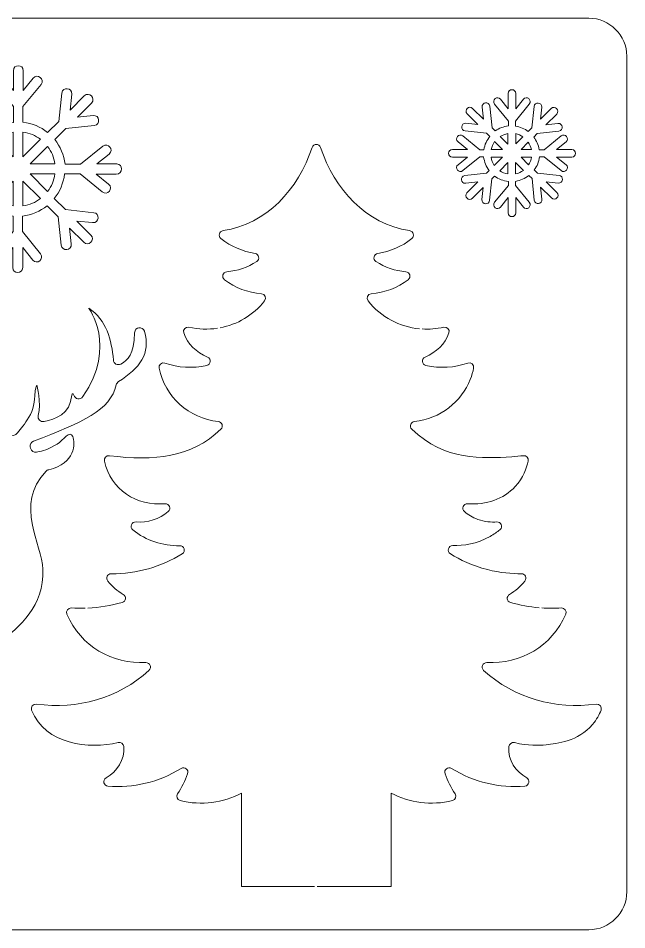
# Model space of a CAD drawing. Header units: inches. Extents: x 21 to 224, y 286 to 439.
# Drawn here: x 122.7 to 224.4, y 286.5 to 438.9 of the extents above; entities that cross this region are included whole.
import ezdxf

# ---------------------------------------------------------------- set-up
doc = ezdxf.new("R2010")
doc.units = ezdxf.units.IN
doc.header["$MEASUREMENT"] = 0
doc.layers.add('_U+0421_U+043B_U+043E_U+0439 1', color=7, linetype='Continuous')

# ---------------------------------------------------------------- blocks, each defined once
blk = doc.blocks.new('block 11')
at = {"layer": '_U+0421_U+043B_U+043E_U+0439 1', "color": 7, "lineweight": 5, "true_color": 0xffffff}
for points, knots in [([(139.15, 414.49), (139.15, 414.49), (135.82, 414.49), (135.82, 414.49), (135.82, 414.49), (137.9, 416.15), (137.9, 416.15), (138.78, 416.85), (137.71, 418.14), (136.83, 417.45), (136.83, 417.45), (133.13, 414.44), (133.13, 414.44), (133.13, 414.44), (130.54, 414.44), (130.54, 414.44), (130.35, 416.01), (129.75, 417.4), (128.83, 418.56), (128.83, 418.56), (130.68, 420.41), (130.68, 420.41), (130.68, 420.41), (135.4, 420.92), (135.4, 420.92), (136.51, 421.06), (136.32, 422.73), (135.21, 422.59), (135.21, 422.59), (132.58, 422.31), (132.58, 422.31), (132.58, 422.31), (134.94, 424.67), (134.94, 424.67), (135.72, 425.46), (134.52, 426.66), (133.73, 425.87), (133.73, 425.87), (131.37, 423.51), (131.37, 423.51), (131.37, 423.51), (131.65, 426.15), (131.65, 426.15), (131.74, 427.26), (130.08, 427.45), (129.98, 426.34), (129.98, 426.34), (129.48, 421.61), (129.48, 421.61), (129.48, 421.61), (127.62, 419.76), (127.62, 419.76), (126.47, 420.69), (125.03, 421.29), (123.5, 421.48), (123.5, 421.48), (123.5, 424.07), (123.5, 424.07), (123.5, 424.07), (126.51, 427.77), (126.51, 427.77), (127.21, 428.65), (125.91, 429.71), (125.22, 428.83), (125.22, 428.83), (123.55, 426.75), (123.55, 426.75), (123.55, 426.75), (123.55, 430.08), (123.55, 430.08), (123.55, 431.19), (121.89, 431.19), (121.89, 430.08), (121.89, 430.08), (121.89, 426.75), (121.89, 426.75), (121.89, 426.75), (120.22, 428.83), (120.22, 428.83), (119.52, 429.71), (118.23, 428.65), (118.92, 427.77), (118.92, 427.77), (121.93, 424.07), (121.93, 424.07), (121.93, 424.07), (121.93, 421.43), (121.93, 421.43), (120.4, 421.24), (118.97, 420.64), (117.81, 419.72), (117.81, 419.72), (115.96, 421.57), (115.96, 421.57), (115.96, 421.57), (115.45, 426.29), (115.45, 426.29), (115.31, 427.4), (113.65, 427.21), (113.79, 426.1), (113.79, 426.1), (114.06, 423.47), (114.06, 423.47), (114.06, 423.47), (111.7, 425.83), (111.7, 425.83), (110.92, 426.61), (109.71, 425.41), (110.5, 424.62), (110.5, 424.62), (112.86, 422.26), (112.86, 422.26), (112.86, 422.26), (110.22, 422.54), (110.22, 422.54), (109.11, 422.63), (108.93, 420.97), (110.04, 420.87), (110.04, 420.87), (114.76, 420.37), (114.76, 420.37), (114.76, 420.37), (116.61, 418.51), (116.61, 418.51), (115.68, 417.36), (115.08, 415.97), (114.9, 414.39), (114.9, 414.39), (112.21, 414.39), (112.21, 414.39), (112.21, 414.39), (108.51, 417.4), (108.51, 417.4), (107.63, 418.1), (106.57, 416.8), (107.45, 416.11), (107.45, 416.11), (109.53, 414.44), (109.53, 414.44), (109.53, 414.44), (106.2, 414.44), (106.2, 414.44), (105.08, 414.44), (105.08, 412.77), (106.2, 412.77), (106.2, 412.77), (109.53, 412.77), (109.53, 412.77), (109.53, 412.77), (107.45, 411.11), (107.45, 411.11), (106.57, 410.41), (107.63, 409.12), (108.51, 409.81), (108.51, 409.81), (112.21, 412.82), (112.21, 412.82), (112.21, 412.82), (114.8, 412.82), (114.8, 412.82), (114.99, 411.29), (115.59, 409.86), (116.52, 408.7), (116.52, 408.7), (114.67, 406.85), (114.67, 406.85), (114.67, 406.85), (109.94, 406.34), (109.94, 406.34), (108.83, 406.2), (109.02, 404.54), (110.13, 404.68), (110.13, 404.68), (112.77, 404.95), (112.77, 404.95), (112.77, 404.95), (110.41, 402.59), (110.41, 402.59), (109.62, 401.81), (110.82, 400.6), (111.61, 401.39), (111.61, 401.39), (113.97, 403.75), (113.97, 403.75), (113.97, 403.75), (113.69, 401.11), (113.69, 401.11), (113.6, 400), (115.27, 399.82), (115.36, 400.93), (115.36, 400.93), (115.87, 405.65), (115.87, 405.65), (115.87, 405.65), (117.72, 407.5), (117.72, 407.5), (118.88, 406.57), (120.31, 405.97), (121.84, 405.79), (121.84, 405.79), (121.84, 403.19), (121.84, 403.19), (121.84, 403.19), (118.83, 399.49), (118.83, 399.49), (118.14, 398.61), (119.43, 397.55), (120.13, 398.43), (120.13, 398.43), (121.79, 400.51), (121.79, 400.51), (121.79, 400.51), (121.79, 397.18), (121.79, 397.18), (121.79, 396.07), (123.46, 396.07), (123.46, 397.18), (123.46, 397.18), (123.46, 400.51), (123.46, 400.51), (123.46, 400.51), (125.12, 398.43), (125.12, 398.43), (125.82, 397.55), (127.11, 398.61), (126.42, 399.49), (126.42, 399.49), (123.41, 403.19), (123.41, 403.19), (123.41, 403.19), (123.41, 405.79), (123.41, 405.79), (124.99, 405.97), (126.37, 406.57), (127.53, 407.5), (127.53, 407.5), (129.38, 405.65), (129.38, 405.65), (129.38, 405.65), (129.89, 400.93), (129.89, 400.93), (130.03, 399.82), (131.7, 400), (131.56, 401.11), (131.56, 401.11), (131.28, 403.75), (131.28, 403.75), (131.28, 403.75), (133.64, 401.39), (133.64, 401.39), (134.43, 400.6), (135.63, 401.81), (134.84, 402.59), (134.84, 402.59), (132.48, 404.95), (132.48, 404.95), (132.48, 404.95), (135.12, 404.68), (135.12, 404.68), (136.23, 404.58), (136.42, 406.25), (135.31, 406.34), (135.31, 406.34), (130.59, 406.85), (130.59, 406.85), (130.59, 406.85), (128.73, 408.7), (128.73, 408.7), (129.66, 409.86), (130.26, 411.29), (130.45, 412.82), (130.45, 412.82), (133.04, 412.82), (133.04, 412.82), (133.04, 412.82), (136.74, 409.81), (136.74, 409.81), (137.62, 409.12), (138.69, 410.41), (137.81, 411.11), (137.81, 411.11), (135.72, 412.77), (135.72, 412.77), (135.72, 412.77), (139.06, 412.77), (139.06, 412.77), (140.26, 412.82), (140.26, 414.49), (139.15, 414.49)], [0, 0, 0, 0, 1, 1, 1, 2, 2, 2, 3, 3, 3, 4, 4, 4, 5, 5, 5, 6, 6, 6, 7, 7, 7, 8, 8, 8, 9, 9, 9, 10, 10, 10, 11, 11, 11, 12, 12, 12, 13, 13, 13, 14, 14, 14, 15, 15, 15, 16, 16, 16, 17, 17, 17, 18, 18, 18, 19, 19, 19, 20, 20, 20, 21, 21, 21, 22, 22, 22, 23, 23, 23, 24, 24, 24, 25, 25, 25, 26, 26, 26, 27, 27, 27, 28, 28, 28, 29, 29, 29, 30, 30, 30, 31, 31, 31, 32, 32, 32, 33, 33, 33, 34, 34, 34, 35, 35, 35, 36, 36, 36, 37, 37, 37, 38, 38, 38, 39, 39, 39, 40, 40, 40, 41, 41, 41, 42, 42, 42, 43, 43, 43, 44, 44, 44, 45, 45, 45, 46, 46, 46, 47, 47, 47, 48, 48, 48, 49, 49, 49, 50, 50, 50, 51, 51, 51, 52, 52, 52, 53, 53, 53, 54, 54, 54, 55, 55, 55, 56, 56, 56, 57, 57, 57, 58, 58, 58, 59, 59, 59, 60, 60, 60, 61, 61, 61, 62, 62, 62, 63, 63, 63, 64, 64, 64, 65, 65, 65, 66, 66, 66, 67, 67, 67, 68, 68, 68, 69, 69, 69, 70, 70, 70, 71, 71, 71, 72, 72, 72, 73, 73, 73, 74, 74, 74, 75, 75, 75, 76, 76, 76, 77, 77, 77, 78, 78, 78, 79, 79, 79, 80, 80, 80, 81, 81, 81, 82, 82, 82, 83, 83, 83, 84, 84, 84, 85, 85, 85, 86, 86, 86, 87, 87, 87, 88, 88, 88, 89, 89, 89, 90, 90, 90, 91, 91, 91, 92, 92, 92, 93, 93, 93, 94, 94, 94, 95, 95, 95, 96, 96, 96, 96]), ([(121.84, 415.69), (121.84, 415.69), (118.92, 418.61), (118.92, 418.61), (119.76, 419.25), (120.73, 419.67), (121.84, 419.81), (121.84, 419.81), (121.84, 415.69), (121.84, 415.69)], [0, 0, 0, 0, 1, 1, 1, 2, 2, 2, 3, 3, 3, 3]), ([(123.5, 419.81), (124.62, 419.67), (125.59, 419.25), (126.42, 418.61), (126.42, 418.61), (123.5, 415.69), (123.5, 415.69), (123.5, 415.69), (123.5, 419.81), (123.5, 419.81)], [0, 0, 0, 0, 1, 1, 1, 2, 2, 2, 3, 3, 3, 3]), ([(117.72, 417.4), (117.72, 417.4), (120.64, 414.49), (120.64, 414.49), (120.64, 414.49), (116.52, 414.49), (116.52, 414.49), (116.66, 415.6), (117.07, 416.57), (117.72, 417.4)], [0, 0, 0, 0, 1, 1, 1, 2, 2, 2, 3, 3, 3, 3]), ([(124.71, 414.49), (124.71, 414.49), (127.62, 417.4), (127.62, 417.4), (128.27, 416.57), (128.69, 415.6), (128.83, 414.49), (128.83, 414.49), (124.71, 414.49), (124.71, 414.49)], [0, 0, 0, 0, 1, 1, 1, 2, 2, 2, 3, 3, 3, 3]), ([(116.52, 412.82), (116.52, 412.82), (120.64, 412.82), (120.64, 412.82), (120.64, 412.82), (117.72, 409.91), (117.72, 409.91), (117.07, 410.74), (116.66, 411.71), (116.52, 412.82)], [0, 0, 0, 0, 1, 1, 1, 2, 2, 2, 3, 3, 3, 3]), ([(121.84, 407.5), (120.73, 407.64), (119.76, 408.05), (118.92, 408.7), (118.92, 408.7), (121.84, 411.62), (121.84, 411.62), (121.84, 411.62), (121.84, 407.5), (121.84, 407.5)], [0, 0, 0, 0, 1, 1, 1, 2, 2, 2, 3, 3, 3, 3]), ([(123.5, 407.5), (123.5, 407.5), (123.5, 411.62), (123.5, 411.62), (123.5, 411.62), (126.42, 408.7), (126.42, 408.7), (125.59, 408.05), (124.62, 407.64), (123.5, 407.5)], [0, 0, 0, 0, 1, 1, 1, 2, 2, 2, 3, 3, 3, 3]), ([(127.62, 409.91), (127.62, 409.91), (124.71, 412.82), (124.71, 412.82), (124.71, 412.82), (128.83, 412.82), (128.83, 412.82), (128.69, 411.71), (128.27, 410.74), (127.62, 409.91)], [0, 0, 0, 0, 1, 1, 1, 2, 2, 2, 3, 3, 3, 3])]:
    blk.add_open_spline(points, degree=3, knots=knots, dxfattribs=at)
blk = doc.blocks.new('block 13')
at = {"layer": '_U+0421_U+043B_U+043E_U+0439 1', "color": 7, "lineweight": 5, "true_color": 0xffffff}
for points, knots in [([(215.17, 416.91), (215.17, 416.91), (212.63, 416.91), (212.63, 416.91), (212.63, 416.91), (214.22, 418.18), (214.22, 418.18), (214.89, 418.71), (214.08, 419.7), (213.4, 419.17), (213.4, 419.17), (210.58, 416.88), (210.58, 416.88), (210.58, 416.88), (209.74, 416.88), (209.74, 416.88), (209.63, 417.65), (209.28, 418.39), (208.82, 418.99), (208.82, 418.99), (209.42, 419.59), (209.42, 419.59), (209.42, 419.59), (213.02, 419.98), (213.02, 419.98), (213.86, 420.09), (213.72, 421.36), (212.88, 421.25), (212.88, 421.25), (210.86, 421.04), (210.86, 421.04), (210.86, 421.04), (212.66, 422.84), (212.66, 422.84), (213.26, 423.44), (212.35, 424.36), (211.75, 423.76), (211.75, 423.76), (209.95, 421.96), (209.95, 421.96), (209.95, 421.96), (210.16, 423.97), (210.16, 423.97), (210.23, 424.81), (208.96, 424.96), (208.89, 424.11), (208.89, 424.11), (208.5, 420.51), (208.5, 420.51), (208.5, 420.51), (207.9, 419.91), (207.9, 419.91), (207.3, 420.37), (206.56, 420.69), (205.78, 420.83), (205.78, 420.83), (205.78, 421.67), (205.78, 421.67), (205.78, 421.67), (208.08, 424.5), (208.08, 424.5), (208.61, 425.17), (207.62, 425.98), (207.09, 425.31), (207.09, 425.31), (205.82, 423.72), (205.82, 423.72), (205.82, 423.72), (205.82, 426.26), (205.82, 426.26), (205.82, 427.11), (204.55, 427.11), (204.55, 426.26), (204.55, 426.26), (204.55, 423.72), (204.55, 423.72), (204.55, 423.72), (203.28, 425.31), (203.28, 425.31), (202.75, 425.98), (201.76, 425.17), (202.29, 424.5), (202.29, 424.5), (204.59, 421.67), (204.59, 421.67), (204.59, 421.67), (204.59, 420.86), (204.59, 420.86), (203.77, 420.76), (203.03, 420.47), (202.4, 420.02), (202.4, 420.02), (201.87, 420.55), (201.87, 420.55), (201.87, 420.55), (201.48, 424.14), (201.48, 424.14), (201.38, 424.99), (200.11, 424.85), (200.21, 424), (200.21, 424), (200.42, 421.99), (200.42, 421.99), (200.42, 421.99), (198.62, 423.79), (198.62, 423.79), (198.02, 424.39), (197.11, 423.47), (197.71, 422.87), (197.71, 422.87), (199.51, 421.07), (199.51, 421.07), (199.51, 421.07), (197.49, 421.29), (197.49, 421.29), (196.65, 421.36), (196.51, 420.09), (197.35, 420.02), (197.35, 420.02), (200.95, 419.63), (200.95, 419.63), (200.95, 419.63), (201.48, 419.1), (201.48, 419.1), (200.99, 418.46), (200.63, 417.72), (200.49, 416.88), (200.49, 416.88), (199.82, 416.88), (199.82, 416.88), (199.82, 416.88), (197, 419.17), (197, 419.17), (196.33, 419.7), (195.52, 418.71), (196.19, 418.18), (196.19, 418.18), (197.78, 416.91), (197.78, 416.91), (197.78, 416.91), (195.24, 416.91), (195.24, 416.91), (194.39, 416.91), (194.39, 415.64), (195.24, 415.64), (195.24, 415.64), (197.78, 415.64), (197.78, 415.64), (197.78, 415.64), (196.19, 414.37), (196.19, 414.37), (195.52, 413.84), (196.33, 412.85), (197, 413.38), (197, 413.38), (199.82, 415.68), (199.82, 415.68), (199.82, 415.68), (200.46, 415.68), (200.46, 415.68), (200.56, 414.83), (200.88, 414.05), (201.38, 413.38), (201.38, 413.38), (200.92, 412.93), (200.92, 412.93), (200.92, 412.93), (197.32, 412.54), (197.32, 412.54), (196.47, 412.43), (196.61, 411.16), (197.46, 411.27), (197.46, 411.27), (199.47, 411.48), (199.47, 411.48), (199.47, 411.48), (197.67, 409.68), (197.67, 409.68), (197.07, 409.08), (197.99, 408.16), (198.59, 408.76), (198.59, 408.76), (200.39, 410.56), (200.39, 410.56), (200.39, 410.56), (200.18, 408.55), (200.18, 408.55), (200.11, 407.7), (201.38, 407.56), (201.45, 408.41), (201.45, 408.41), (201.83, 412.01), (201.83, 412.01), (201.83, 412.01), (202.29, 412.47), (202.29, 412.47), (202.93, 411.97), (203.74, 411.66), (204.59, 411.55), (204.59, 411.55), (204.59, 410.91), (204.59, 410.91), (204.59, 410.91), (202.29, 408.09), (202.29, 408.09), (201.76, 407.42), (202.75, 406.61), (203.28, 407.28), (203.28, 407.28), (204.55, 408.87), (204.55, 408.87), (204.55, 408.87), (204.55, 406.33), (204.55, 406.33), (204.55, 405.48), (205.82, 405.48), (205.82, 406.33), (205.82, 406.33), (205.82, 408.87), (205.82, 408.87), (205.82, 408.87), (207.09, 407.28), (207.09, 407.28), (207.62, 406.61), (208.61, 407.42), (208.08, 408.09), (208.08, 408.09), (205.78, 410.91), (205.78, 410.91), (205.78, 410.91), (205.78, 411.58), (205.78, 411.58), (206.63, 411.73), (207.37, 412.04), (208.01, 412.57), (208.01, 412.57), (208.54, 412.04), (208.54, 412.04), (208.54, 412.04), (208.92, 408.45), (208.92, 408.45), (209.03, 407.6), (210.3, 407.74), (210.19, 408.59), (210.19, 408.59), (209.98, 410.6), (209.98, 410.6), (209.98, 410.6), (211.78, 408.8), (211.78, 408.8), (212.38, 408.2), (213.3, 409.12), (212.7, 409.72), (212.7, 409.72), (210.9, 411.51), (210.9, 411.51), (210.9, 411.51), (212.91, 411.3), (212.91, 411.3), (213.76, 411.23), (213.9, 412.5), (213.05, 412.57), (213.05, 412.57), (209.45, 412.96), (209.45, 412.96), (209.45, 412.96), (208.92, 413.49), (208.92, 413.49), (209.38, 414.12), (209.7, 414.87), (209.77, 415.68), (209.77, 415.68), (210.58, 415.68), (210.58, 415.68), (210.58, 415.68), (213.4, 413.38), (213.4, 413.38), (214.08, 412.85), (214.89, 413.84), (214.22, 414.37), (214.22, 414.37), (212.63, 415.64), (212.63, 415.64), (212.63, 415.64), (215.17, 415.64), (215.17, 415.64), (216.02, 415.61), (216.02, 416.91), (215.17, 416.91)], [0, 0, 0, 0, 1, 1, 1, 2, 2, 2, 3, 3, 3, 4, 4, 4, 5, 5, 5, 6, 6, 6, 7, 7, 7, 8, 8, 8, 9, 9, 9, 10, 10, 10, 11, 11, 11, 12, 12, 12, 13, 13, 13, 14, 14, 14, 15, 15, 15, 16, 16, 16, 17, 17, 17, 18, 18, 18, 19, 19, 19, 20, 20, 20, 21, 21, 21, 22, 22, 22, 23, 23, 23, 24, 24, 24, 25, 25, 25, 26, 26, 26, 27, 27, 27, 28, 28, 28, 29, 29, 29, 30, 30, 30, 31, 31, 31, 32, 32, 32, 33, 33, 33, 34, 34, 34, 35, 35, 35, 36, 36, 36, 37, 37, 37, 38, 38, 38, 39, 39, 39, 40, 40, 40, 41, 41, 41, 42, 42, 42, 43, 43, 43, 44, 44, 44, 45, 45, 45, 46, 46, 46, 47, 47, 47, 48, 48, 48, 49, 49, 49, 50, 50, 50, 51, 51, 51, 52, 52, 52, 53, 53, 53, 54, 54, 54, 55, 55, 55, 56, 56, 56, 57, 57, 57, 58, 58, 58, 59, 59, 59, 60, 60, 60, 61, 61, 61, 62, 62, 62, 63, 63, 63, 64, 64, 64, 65, 65, 65, 66, 66, 66, 67, 67, 67, 68, 68, 68, 69, 69, 69, 70, 70, 70, 71, 71, 71, 72, 72, 72, 73, 73, 73, 74, 74, 74, 75, 75, 75, 76, 76, 76, 77, 77, 77, 78, 78, 78, 79, 79, 79, 80, 80, 80, 81, 81, 81, 82, 82, 82, 83, 83, 83, 84, 84, 84, 85, 85, 85, 86, 86, 86, 87, 87, 87, 88, 88, 88, 89, 89, 89, 90, 90, 90, 91, 91, 91, 92, 92, 92, 93, 93, 93, 94, 94, 94, 95, 95, 95, 96, 96, 96, 96]), ([(204.51, 419.56), (204.51, 419.56), (204.51, 417.79), (204.51, 417.79), (204.51, 417.79), (203.24, 419.06), (203.24, 419.06), (203.63, 419.31), (204.06, 419.49), (204.51, 419.56)], [0, 0, 0, 0, 1, 1, 1, 2, 2, 2, 3, 3, 3, 3]), ([(205.82, 419.56), (206.24, 419.45), (206.67, 419.28), (207.02, 419.03), (207.02, 419.03), (205.82, 417.83), (205.82, 417.83), (205.82, 417.83), (205.82, 419.56), (205.82, 419.56)], [0, 0, 0, 0, 1, 1, 1, 2, 2, 2, 3, 3, 3, 3]), ([(202.29, 418.22), (202.29, 418.22), (203.6, 416.91), (203.6, 416.91), (203.6, 416.91), (201.69, 416.91), (201.69, 416.91), (201.83, 417.37), (202.01, 417.83), (202.29, 418.22)], [0, 0, 0, 0, 1, 1, 1, 2, 2, 2, 3, 3, 3, 3]), ([(208.43, 416.91), (208.43, 416.91), (206.7, 416.91), (206.7, 416.91), (206.7, 416.91), (207.9, 418.11), (207.9, 418.11), (208.15, 417.76), (208.36, 417.34), (208.43, 416.91)], [0, 0, 0, 0, 1, 1, 1, 2, 2, 2, 3, 3, 3, 3]), ([(202.22, 414.23), (201.97, 414.65), (201.76, 415.11), (201.69, 415.61), (201.69, 415.61), (203.6, 415.61), (203.6, 415.61), (203.6, 415.61), (202.22, 414.23), (202.22, 414.23)], [0, 0, 0, 0, 1, 1, 1, 2, 2, 2, 3, 3, 3, 3]), ([(204.51, 412.82), (204.02, 412.85), (203.56, 413.07), (203.14, 413.35), (203.14, 413.35), (204.51, 414.72), (204.51, 414.72), (204.51, 414.72), (204.51, 412.82), (204.51, 412.82)], [0, 0, 0, 0, 1, 1, 1, 2, 2, 2, 3, 3, 3, 3]), ([(205.78, 412.82), (205.78, 412.82), (205.78, 414.72), (205.78, 414.72), (205.78, 414.72), (207.09, 413.42), (207.09, 413.42), (206.74, 413.14), (206.28, 412.93), (205.78, 412.82)], [0, 0, 0, 0, 1, 1, 1, 2, 2, 2, 3, 3, 3, 3]), ([(207.97, 414.34), (207.97, 414.34), (206.7, 415.61), (206.7, 415.61), (206.7, 415.61), (208.47, 415.61), (208.47, 415.61), (208.4, 415.15), (208.22, 414.72), (207.97, 414.34)], [0, 0, 0, 0, 1, 1, 1, 2, 2, 2, 3, 3, 3, 3])]:
    blk.add_open_spline(points, degree=3, knots=knots, dxfattribs=at)
blk = doc.blocks.new('block 3')
at = {"layer": '_U+0421_U+043B_U+043E_U+0439 1'}
for name in ['block 11', 'block 13']:
    blk.add_blockref(name, (0, 0), dxfattribs=at)
blk = doc.blocks.new('block 2')
at = {"layer": '_U+0421_U+043B_U+043E_U+0439 1'}
blk.add_blockref('block 3', (0, 0), dxfattribs=at)

msp = doc.modelspace()

# ---------------------------------------------------------------- linework, layer by layer
at = {"layer": '_U+0421_U+043B_U+043E_U+0439 1', "color": 1, "lineweight": 5, "true_color": 0xff0000}
for points, knots in [([(224.37, 432.51), (224.37, 432.51), (224.37, 292.81), (224.37, 292.81), (224.37, 289.3), (221.52, 286.46), (218.02, 286.46), (218.02, 286.46), (27.52, 286.46), (27.52, 286.46), (24.01, 286.46), (21.17, 289.3), (21.17, 292.81), (21.17, 292.81), (21.17, 432.51), (21.17, 432.51), (21.17, 436.01), (24.01, 438.86), (27.52, 438.86), (27.52, 438.86), (218.02, 438.86), (218.02, 438.86), (221.52, 438.86), (224.37, 436.01), (224.37, 432.51)], [0, 0, 0, 0, 1, 1, 1, 2, 2, 2, 3, 3, 3, 4, 4, 4, 5, 5, 5, 6, 6, 6, 7, 7, 7, 8, 8, 8, 8]), ([(156.43, 387.1), (159.29, 387.64), (161.94, 389.17), (163.87, 391.6), (164.24, 392.06), (163.93, 392.75), (163.34, 392.8), (161.09, 392.98), (158.95, 393.75), (157.15, 395.14), (156.62, 395.56), (156.88, 396.41), (157.56, 396.47), (159.34, 396.61), (161.05, 397.2), (162.55, 398.18), (163.11, 398.54), (162.92, 399.42), (162.26, 399.53), (160.18, 399.86), (158.22, 400.68), (156.57, 402.01), (156.05, 402.43), (156.27, 403.25), (156.93, 403.34), (164.19, 404.42), (169.48, 410.24), (171.8, 417.25), (172.03, 417.93), (172.98, 417.93), (173.21, 417.25), (175.53, 410.26), (180.81, 404.42), (188.09, 403.34), (188.74, 403.25), (188.96, 402.43), (188.45, 402.01), (186.79, 400.68), (184.84, 399.86), (182.76, 399.53), (182.09, 399.42), (181.9, 398.54), (182.46, 398.18), (183.96, 397.2), (185.67, 396.61), (187.46, 396.47), (188.13, 396.41), (188.4, 395.56), (187.86, 395.14), (186.07, 393.75), (183.93, 392.98), (181.68, 392.8), (181.08, 392.75), (180.78, 392.06), (181.15, 391.6), (183.34, 388.85), (186.44, 387.25), (189.73, 386.93)], [0, 0, 0, 0, 1, 1, 1, 2, 2, 2, 3, 3, 3, 4, 4, 4, 5, 5, 5, 6, 6, 6, 7, 7, 7, 8, 8, 8, 9, 9, 9, 10, 10, 10, 11, 11, 11, 12, 12, 12, 13, 13, 13, 14, 14, 14, 15, 15, 15, 16, 16, 16, 17, 17, 17, 18, 18, 18, 19, 19, 19, 19]), ([(111.06, 315.74), (110.96, 320.48), (111.09, 326.05), (112.08, 328.96), (112.16, 329.19), (112.33, 329.36), (112.55, 329.46), (113.81, 329.99), (117.93, 333.05), (119.49, 334.35), (122.96, 337.2), (127.05, 340.5), (126.84, 346.72), (126.71, 350.92), (121.99, 357.48), (127.35, 363.12), (127.47, 363.24), (127.62, 363.33), (127.79, 363.36), (132.28, 364.42), (132.26, 367.81), (131.81, 368.92), (131.36, 370.05), (130.25, 368.3), (129.19, 367.66), (127.6, 366.7), (126.95, 366.57), (125.77, 366.3), (125.31, 366.2), (124.86, 366.49), (124.76, 366.95), (124.74, 367.02), (124.73, 367.08), (124.71, 367.15), (124.61, 367.56), (124.83, 367.99), (125.23, 368.14), (133.53, 371.32), (138.09, 373.3), (139.08, 377.56), (139.13, 377.78), (139.26, 377.98), (139.46, 378.1), (142.98, 380.31), (144.9, 382.79), (143.79, 386.52), (143.52, 387.43), (142.17, 387.23), (142.15, 386.28), (142.08, 382.58), (141.05, 381.72), (139.83, 381.04), (139.3, 380.75), (138.65, 381.11), (138.6, 381.71), (138.32, 385.05), (137.46, 388.44), (134.49, 390.37), (134.39, 390.43), (139.35, 384.14), (133.5, 375.6), (133.1, 375.02), (132.18, 375.15), (132, 375.83), (131.88, 376.26), (131.67, 376.03), (131.66, 375.86), (131.4, 372.61), (128.87, 371.79), (127.03, 371.43), (126.43, 371.31), (125.9, 371.85), (126.05, 372.44), (126.61, 374.58), (125.82, 377.49), (125.82, 377.49), (125.82, 377.49), (125.51, 376.99), (125.48, 375.73), (125.45, 374.29), (125.02, 372.89), (124.22, 371.7), (123.59, 370.77), (122.86, 369.85), (122.4, 369.36), (122.27, 369.23), (122.1, 369.15), (121.92, 369.12), (121.25, 369.03), (120.61, 368.94), (119.97, 368.9)], [0, 0, 0, 0, 1, 1, 1, 2, 2, 2, 3, 3, 3, 4, 4, 4, 5, 5, 5, 6, 6, 6, 7, 7, 7, 8, 8, 8, 9, 9, 9, 10, 10, 10, 11, 11, 11, 12, 12, 12, 13, 13, 13, 14, 14, 14, 15, 15, 15, 16, 16, 16, 17, 17, 17, 18, 18, 18, 19, 19, 19, 20, 20, 20, 21, 21, 21, 22, 22, 22, 23, 23, 23, 24, 24, 24, 25, 25, 25, 26, 26, 26, 27, 27, 27, 28, 28, 28, 29, 29, 29, 30, 30, 30, 30]), ([(134.32, 340.24), (136.26, 340.33), (138.19, 340.64), (140.07, 341.17), (140.7, 341.35), (140.81, 342.19), (140.24, 342.53), (139.27, 343.11), (138.4, 343.86), (137.67, 344.75), (137.27, 345.24), (137.6, 345.98), (138.24, 345.98), (142.51, 345.96), (146.58, 347.14), (150.09, 349.29), (150.75, 349.69), (150.45, 350.68), (149.68, 350.67), (146.83, 350.63), (144.08, 351.51), (141.85, 353.32), (141.28, 353.79), (141.64, 354.7), (142.38, 354.65), (144.31, 354.5), (146.25, 355.09), (147.78, 356.37), (148.33, 356.83), (147.96, 357.74), (147.24, 357.68), (142.46, 357.29), (138.14, 359.97), (137.12, 364.81), (137.02, 365.31), (137.43, 365.77), (137.94, 365.71), (145.47, 364.78), (151.6, 365.36), (156.57, 370.16), (157.02, 370.59), (156.75, 371.37), (156.13, 371.43), (151.23, 371.9), (147.21, 375.61), (146.24, 380.34), (146.12, 380.9), (146.66, 381.38), (147.2, 381.19), (149.44, 380.44), (151.85, 380.27), (154.2, 380.79), (154.92, 380.94), (155, 381.91), (154.33, 382.2), (152.48, 383.01), (150.97, 384.36), (150.36, 386.24), (150.18, 386.78), (150.67, 387.31), (151.23, 387.19), (152.82, 386.83), (154.43, 386.78), (155.99, 387.03)], [0, 0, 0, 0, 1, 1, 1, 2, 2, 2, 3, 3, 3, 4, 4, 4, 5, 5, 5, 6, 6, 6, 7, 7, 7, 8, 8, 8, 9, 9, 9, 10, 10, 10, 11, 11, 11, 12, 12, 12, 13, 13, 13, 14, 14, 14, 15, 15, 15, 16, 16, 16, 17, 17, 17, 18, 18, 18, 19, 19, 19, 20, 20, 20, 21, 21, 21, 21]), ([(190.18, 386.9), (191.37, 386.82), (192.58, 386.92), (193.79, 387.19), (194.35, 387.31), (194.83, 386.78), (194.66, 386.24), (194.04, 384.35), (192.53, 383.01), (190.68, 382.2), (190.01, 381.91), (190.1, 380.94), (190.81, 380.79), (193.17, 380.27), (195.57, 380.44), (197.82, 381.2), (198.36, 381.38), (198.9, 380.9), (198.78, 380.35), (198.67, 379.78), (198.49, 379.14), (198.22, 378.46), (196.75, 374.82), (193.26, 371.85), (188.9, 371.43), (188.27, 371.37), (187.99, 370.6), (188.45, 370.16), (193.97, 364.81), (200.32, 365.24), (205.16, 365.55), (205.89, 365.59), (206.54, 365.65), (207.08, 365.72), (207.59, 365.77), (208, 365.32), (207.9, 364.81), (207.64, 363.65), (207.08, 362.02), (205.74, 360.57), (203.79, 358.45), (200.85, 357.44), (197.78, 357.68), (197.06, 357.74), (196.69, 356.84), (197.25, 356.37), (197.82, 355.89), (198.56, 355.41), (199.49, 355.07), (200.65, 354.64), (201.74, 354.58), (202.65, 354.65), (203.38, 354.71), (203.75, 353.8), (203.19, 353.34), (202.72, 352.95), (202.18, 352.58), (201.57, 352.23), (199.33, 350.95), (197.05, 350.65), (195.3, 350.68), (194.55, 350.69), (194.26, 349.7), (194.9, 349.31), (196.49, 348.33), (198.57, 347.32), (201.11, 346.67), (203.26, 346.12), (205.2, 345.97), (206.78, 345.98), (207.42, 345.98), (207.75, 345.25), (207.35, 344.76), (206.62, 343.86), (205.75, 343.11), (204.78, 342.53), (204.21, 342.19), (204.31, 341.35), (204.95, 341.17), (206.51, 340.73), (208.11, 340.44), (209.73, 340.3)], [0, 0, 0, 0, 1, 1, 1, 2, 2, 2, 3, 3, 3, 4, 4, 4, 5, 5, 5, 6, 6, 6, 7, 7, 7, 8, 8, 8, 9, 9, 9, 10, 10, 10, 11, 11, 11, 12, 12, 12, 13, 13, 13, 14, 14, 14, 15, 15, 15, 16, 16, 16, 17, 17, 17, 18, 18, 18, 19, 19, 19, 20, 20, 20, 21, 21, 21, 22, 22, 22, 23, 23, 23, 24, 24, 24, 25, 25, 25, 26, 26, 26, 27, 27, 27, 27]), ([(133.88, 340.23), (133.11, 340.2), (132.34, 340.22), (131.57, 340.26), (131.01, 340.3), (130.63, 339.73), (130.85, 339.22), (133.17, 333.81), (138.39, 330.91), (144.03, 331.12), (144.71, 331.15), (145.06, 330.3), (144.55, 329.83), (139.4, 325.12), (132.61, 323.24), (125.75, 324.19), (125.19, 324.27), (124.74, 323.72), (124.94, 323.19), (127.23, 317.39), (134.55, 316.6), (139.42, 317.75), (139.86, 317.85), (140.3, 317.55), (140.34, 317.09), (140.53, 314.82), (139.25, 312.97), (137.37, 311.85), (136.76, 311.49), (136.97, 310.53), (137.69, 310.47), (141.88, 310.14), (146.17, 311.1), (149.92, 313.43), (150.51, 313.8), (151.25, 313.2), (151.01, 312.54), (150.58, 311.35), (150.01, 310.24), (149.32, 309.19), (149.03, 308.76), (149.25, 308.17), (149.75, 308.05), (153.38, 307.17), (156.9, 307.72), (160.01, 309.29), (160.01, 309.29), (160.01, 293.69), (160.01, 293.69), (160.01, 293.69), (172.22, 293.69), (172.22, 293.69)], [0, 0, 0, 0, 1, 1, 1, 2, 2, 2, 3, 3, 3, 4, 4, 4, 5, 5, 5, 6, 6, 6, 7, 7, 7, 8, 8, 8, 9, 9, 9, 10, 10, 10, 11, 11, 11, 12, 12, 12, 13, 13, 13, 14, 14, 14, 15, 15, 15, 16, 16, 16, 17, 17, 17, 17]), ([(210.17, 340.27), (211.25, 340.2), (212.35, 340.2), (213.44, 340.26), (214, 340.3), (214.39, 339.73), (214.17, 339.22), (211.85, 333.81), (206.62, 330.91), (200.99, 331.12), (200.3, 331.15), (199.96, 330.3), (200.46, 329.83), (205.62, 325.12), (212.41, 323.24), (219.27, 324.19), (219.84, 324.27), (220.28, 323.71), (220.07, 323.18), (219.78, 322.45), (219.34, 321.61), (218.66, 320.79), (216.27, 317.95), (212.69, 317.57), (210.89, 317.38), (209.75, 317.25), (207.88, 317.19), (205.6, 317.74), (205.15, 317.85), (204.71, 317.54), (204.67, 317.08), (204.47, 314.73), (205.85, 312.93), (207.65, 311.86), (208.27, 311.49), (208.06, 310.54), (207.35, 310.48), (203.15, 310.13), (198.85, 311.1), (195.1, 313.43), (194.5, 313.8), (193.77, 313.2), (194.01, 312.54), (194.44, 311.35), (195, 310.24), (195.7, 309.19), (195.98, 308.76), (195.77, 308.17), (195.27, 308.05), (191.63, 307.17), (188.11, 307.72), (185.01, 309.29), (185.01, 309.29), (185.01, 293.69), (185.01, 293.69), (185.01, 293.69), (172.66, 293.69), (172.66, 293.69)], [0, 0, 0, 0, 1, 1, 1, 2, 2, 2, 3, 3, 3, 4, 4, 4, 5, 5, 5, 6, 6, 6, 7, 7, 7, 8, 8, 8, 9, 9, 9, 10, 10, 10, 11, 11, 11, 12, 12, 12, 13, 13, 13, 14, 14, 14, 15, 15, 15, 16, 16, 16, 17, 17, 17, 18, 18, 18, 19, 19, 19, 19])]:
    msp.add_open_spline(points, degree=3, knots=knots, dxfattribs=at)

# ---------------------------------------------------------------- block references
at = {"layer": '_U+0421_U+043B_U+043E_U+0439 1'}
msp.add_blockref('block 2', (0, 0), dxfattribs=at)

doc.saveas('drawing.dxf')
